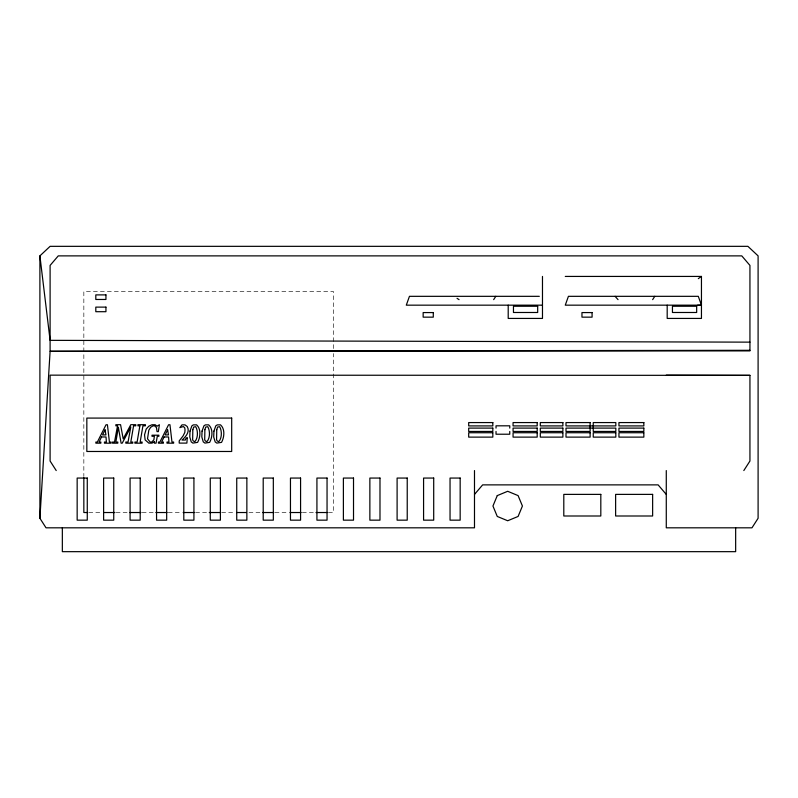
<?xml version="1.0" encoding="UTF-8"?>
<svg xmlns="http://www.w3.org/2000/svg" width="798" height="798" viewBox="0 0 798 798"><rect width="100%" height="100%" fill="white"/><g stroke="black" fill="none" stroke-linecap="round" stroke-linejoin="round"><path stroke-width="0.6" stroke-dasharray="3.99 2.99" d="M88.807 512.525L101.226 512.525M116.119 512.525L128.538 512.525M142.194 512.525L154.613 512.525M168.268 512.525L181.924 512.525M195.58 512.525L207.999 512.525M221.654 512.525L235.32 512.525M248.976 512.525L261.385 512.525M275.051 512.525L288.706 512.525M302.362 512.525L314.781 512.525M328.437 512.525L333.404 512.525L333.404 353.554M333.404 348.586L333.404 291.45L83.84 291.45L83.84 476.506"/><path stroke-width="1.2" d="M474.491 470.561L474.491 527.817L46.025 527.817L39.9 518.271L50.104 351.29L50.104 265.415L58.264 255.879L741.781 255.879L749.94 265.415L749.94 350.901L50.104 351.29L749.94 350.302M743.816 470.561L749.94 461.025L749.94 375.349L666.28 375.15M493.663 299.639L495.807 296.327M652.644 299.639L654.779 296.327M474.491 494.421L482.65 484.875L658.121 484.875L666.28 494.421M39.9 518.271L39.9 255.879L50.104 246.333L747.896 246.333L758.1 255.879L758.1 518.271L751.975 527.817L666.28 527.817L666.28 470.561M698.3 278.642L701.452 276.427L701.452 318.432L667.188 318.432L667.188 305.165M697.472 305.275L701.452 305.165L698.3 296.327L568.425 296.327L565.273 305.165L701.452 305.165M565.273 276.427L701.452 276.427M539.318 296.327L409.454 296.327L406.292 305.165L542.48 305.165M749.94 375.349L50.104 375.15L50.104 461.025L56.219 470.561M87.571 512.525L83.84 512.525L83.84 477.753M103.71 512.525L114.882 512.525M129.785 512.525L140.957 512.525M155.849 512.525L167.031 512.525M183.171 512.525L194.343 512.525M209.246 512.525L220.418 512.525M236.557 512.525L246.492 512.525M262.632 512.525L273.804 512.525M289.943 512.525L301.115 512.525M316.018 512.525L327.19 512.525M749.94 342.143L50.104 340.347L39.9 255.879M457.025 298.312L459.05 299.639M615.098 296.327L618.031 299.639M735.656 527.817L735.656 551.667L62.344 551.667L62.344 527.817M542.48 276.427L542.48 318.432L508.206 318.432L508.206 305.165M509.762 428.107L509.762 425.813L496.027 425.813L496.027 428.107M509.762 431.439L509.762 434.222L496.027 434.222L496.027 431.439M154.383 441.693L154.343 443.149L156.069 443.149L157.286 436.287L158.872 436.287L158.872 435.199L151.999 435.199L151.999 436.287L154.383 436.287L153.854 439.888L151.74 442.052L150.154 442.052L147.51 438.81L148.827 430.152L150.682 427.269L153.056 425.833L154.642 425.833L156.498 427.628L157.026 431.598L158.343 431.598L159.401 424.745L157.026 426.192L155.171 424.745L151.999 424.745L148.827 426.192L146.184 429.075L144.538 434.84L145.136 439.888L148.827 443.139L151.999 443.139L154.383 441.693M190.004 431.1L189.774 436.985L191.251 441.922L192.887 443.099L197.605 442.381C200.398 437.284 201.296 429.025 196.597 424.845L193.296 424.895L191.869 425.863L190.004 431.1M192.827 429.693L192.647 439.778L193.306 440.995L194.862 441.643C198.143 438.062 198.094 430.79 195.719 426.681L193.665 427.07L192.827 429.693M202.044 431.1L201.824 436.985L203.291 441.922L204.926 443.099L209.655 442.381C212.438 437.284 213.345 429.025 208.637 424.845L205.335 424.895L203.909 425.863L202.044 431.1M204.877 429.693L204.697 439.778L205.355 440.995L206.911 441.643C210.183 438.062 210.143 430.79 207.759 426.681L205.704 427.07L204.877 429.693M213.934 431.1L213.704 436.985L215.181 441.922L216.817 443.099L221.535 442.381C224.328 437.284 225.226 429.025 220.517 424.845L217.216 424.895L215.789 425.863L213.934 431.1M216.757 429.693L216.577 439.778L217.236 440.995L218.792 441.643C222.063 438.062 222.024 430.79 219.64 426.681L217.595 427.07L216.757 429.693M187.241 437.962L186.882 443.099L179.211 443.099L179.211 440.895L183.081 435.927L184.827 432.416L185.016 429.853L184.747 427.838L183.36 426.531L179.839 427.638L181.954 424.875L185.016 424.875L187.231 426.531C190.223 431.798 185.784 436.725 182.024 440.047L185.336 440.047L186.133 437.962L187.241 437.962M118.353 427.329L115.83 442.052L117.795 442.052L117.795 443.179L112.538 443.179L112.538 442.052L114.513 442.052L117.525 425.823L115.86 425.823L115.86 424.696L120.568 424.696L123.191 438.84L130.802 424.696L135.79 424.696L135.79 425.823L133.575 425.823L130.802 442.052L132.747 442.052L132.747 443.179L125.825 443.179L125.825 442.052L128.039 442.052L130.802 426.96L122.224 443.179L121.116 443.179L118.353 427.329M139.879 425.823L137.116 442.052L134.902 442.052L134.902 443.179L142.094 443.179L142.094 442.052L140.159 442.052L142.932 425.823L145.416 425.823L145.416 424.696L137.944 424.696L137.944 425.823L139.879 425.823M497.264 495.608L492.945 506.022L497.264 516.446L507.688 520.755L518.101 516.446L522.421 506.022L518.101 495.608L507.688 491.289L497.264 495.608M101.496 436.965L99.072 442.052L100.847 442.052L100.847 443.179L95.86 443.179L95.86 442.052L97.356 442.052L106.034 424.755L107.421 424.755L109.426 442.052L111.082 442.052L111.082 443.179L104.438 443.179L104.438 442.052L106.373 442.052L106.024 436.965L101.496 436.965M164.039 436.965L161.615 442.052L163.391 442.052L163.391 443.179L158.403 443.179L158.403 442.052L159.899 442.052L168.578 424.755L169.964 424.755L171.969 442.052L173.625 442.052L173.625 443.179L166.982 443.179L166.982 442.052L168.927 442.052L168.568 436.965L164.039 436.965M105.087 429.903L102.553 434.91L105.925 434.91L105.087 429.903M167.63 429.903L165.096 434.91L168.468 434.91L167.63 429.903M105.944 294.891L95.81 294.891L95.81 299.469L105.944 299.469L105.944 294.891M537.682 306.252L513.463 306.252L513.463 312.487L537.682 312.487L537.682 306.252M696.664 306.252L672.445 306.252L672.445 312.487L696.664 312.487L696.664 306.252M105.944 307.12L95.81 307.12L95.81 311.699L105.944 311.699L105.944 307.12M433.284 312.577L423.149 312.577L423.149 317.155L433.284 317.155L433.284 312.577M592.086 312.577L581.961 312.577L581.961 317.155L592.086 317.155L592.086 312.577M231.689 418.082L86.832 418.082L86.832 451.478L231.689 451.478L231.689 418.082M492.825 422.571L468.685 422.571L468.685 425.913L492.825 425.913L492.825 422.571M537.194 422.571L513.064 422.571L513.064 425.913L537.194 425.913L537.194 422.571M562.889 422.571L540.306 422.571L540.306 425.913L562.889 425.913L562.889 422.571M590.131 422.571L566.001 422.571L566.001 425.913L615.827 425.913L615.827 422.571L593.243 422.571L593.243 431.439L615.827 431.439L615.827 428.107L566.001 428.107L566.001 431.439L590.131 431.439L590.131 422.571M643.846 422.571L618.939 422.571L618.939 425.913L643.846 425.913L643.846 422.571M492.825 428.107L468.685 428.107L468.685 431.439L492.825 431.439L492.825 428.107M537.194 428.107L513.064 428.107L513.064 431.439L537.194 431.439L537.194 428.107M562.889 428.107L540.306 428.107L540.306 431.439L562.889 431.439L562.889 428.107M643.846 428.107L618.939 428.107L618.939 431.439L643.846 431.439L643.846 428.107M492.825 432.735L468.685 432.735L468.685 437.124L492.825 437.124L492.825 432.735M537.194 432.735L513.064 432.735L513.064 437.124L537.194 437.124L537.194 432.735M562.889 432.735L540.306 432.735L540.306 437.124L562.889 437.124L562.889 432.735M590.131 432.735L566.001 432.735L566.001 437.124L590.131 437.124L590.131 432.735M615.827 432.735L593.243 432.735L593.243 437.124L615.827 437.124L615.827 432.735M643.846 432.735L618.939 432.735L618.939 437.124L643.846 437.124L643.846 432.735M87.271 478.062L77.157 478.062L77.157 520.156L87.271 520.156L87.271 478.062M113.745 478.062L103.62 478.062L103.62 520.156L113.745 520.156L113.745 478.062M140.209 478.062L130.084 478.062L130.084 520.156L140.209 520.156L140.209 478.062M166.672 478.062L156.558 478.062L156.558 520.156L166.672 520.156L166.672 478.062M193.924 478.062L183.799 478.062L183.799 520.156L193.924 520.156L193.924 478.062M220.398 478.062L210.273 478.062L210.273 520.156L220.398 520.156L220.398 478.062M246.861 478.062L236.737 478.062L236.737 520.156L246.861 520.156L246.861 478.062M273.325 478.062L263.21 478.062L263.21 520.156L273.325 520.156L273.325 478.062M300.577 478.062L290.462 478.062L290.462 520.156L300.577 520.156L300.577 478.062M327.05 478.062L316.926 478.062L316.926 520.156L327.05 520.156L327.05 478.062M353.514 478.062L343.389 478.062L343.389 520.156L353.514 520.156L353.514 478.062M379.988 478.062L369.863 478.062L369.863 520.156L379.988 520.156L379.988 478.062M407.229 478.062L397.105 478.062L397.105 520.156L407.229 520.156L407.229 478.062M433.703 478.062L423.578 478.062L423.578 520.156L433.703 520.156L433.703 478.062M460.167 478.062L450.042 478.062L450.042 520.156L460.167 520.156L460.167 478.062M600.814 494.381L563.797 494.381L563.797 515.997L600.814 515.997L600.814 494.381M652.634 494.381L615.627 494.381L615.627 515.997L652.634 515.997L652.634 494.381"/></g></svg>
